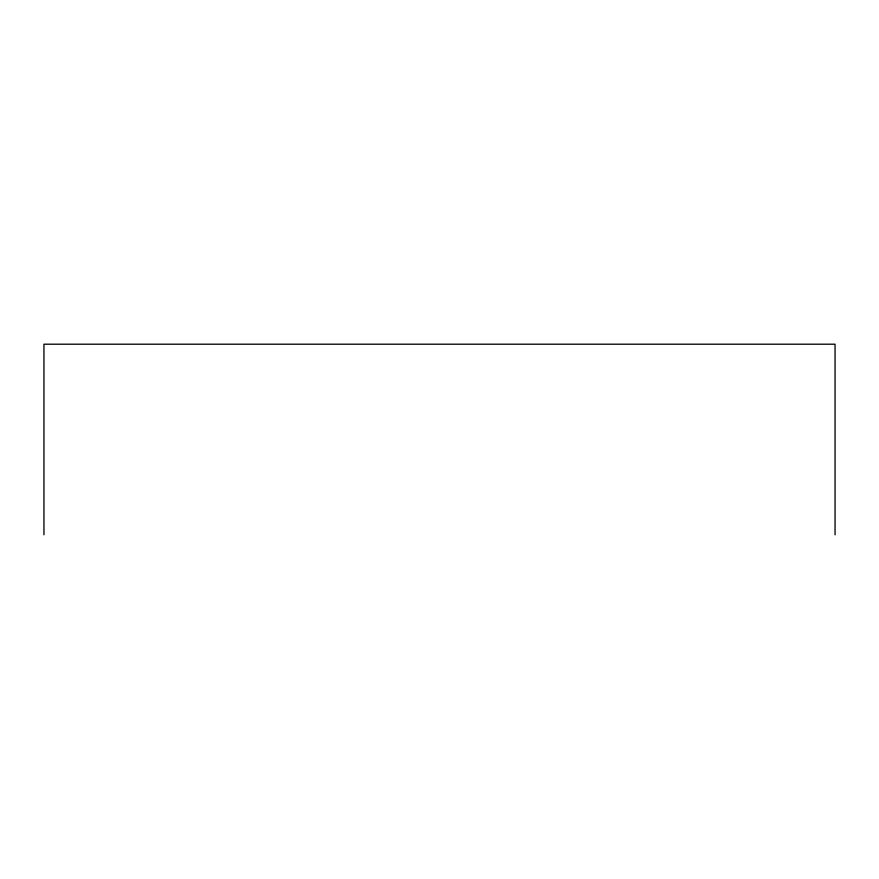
<?xml version="1.0" encoding="UTF-8"?>
<svg xmlns="http://www.w3.org/2000/svg" width="879" height="879" viewBox="0 0 879 879"><rect width="100%" height="100%" fill="white"/><g stroke="black" fill="none" stroke-linecap="round" stroke-linejoin="round"><path stroke-width="1.32" d="M835.05 534.795L835.05 344.205L43.95 344.205L43.95 534.795"/></g></svg>
